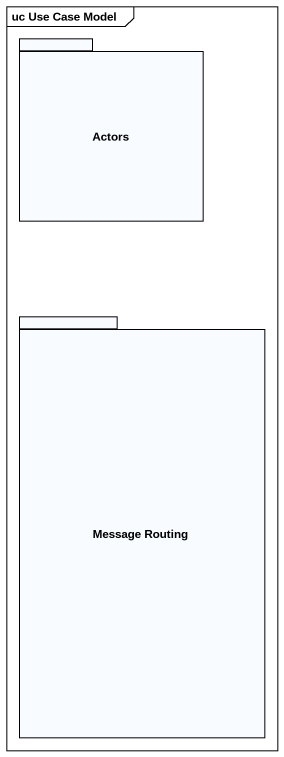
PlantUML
@startuml
mainframe uc Use Case Model
package Actors {
}
package "Message Routing" as Message_Routing {
}
@enduml
